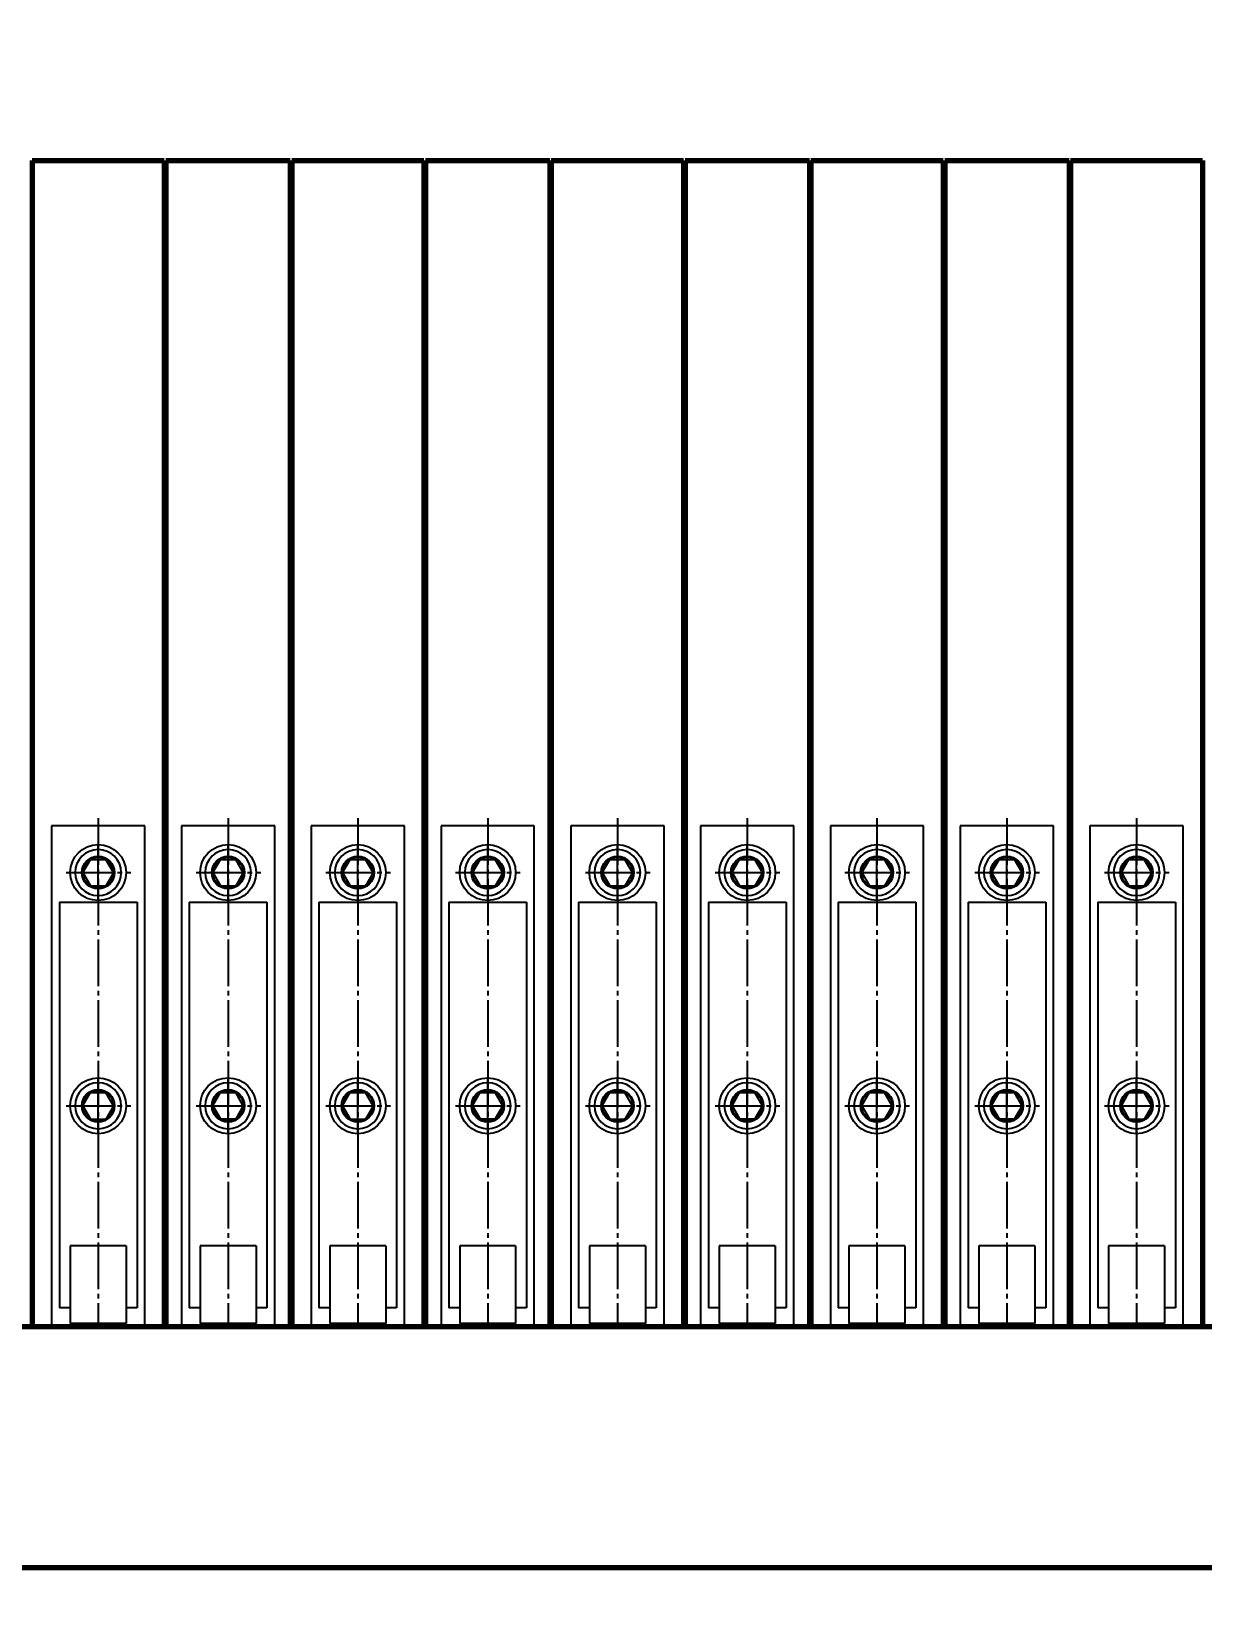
# Model space of a CAD drawing. Header units: millimetres. Extents: x -11880 to 11880, y -8400 to 8400.
# Drawn here: x -2078 to -1325, y 2801 to 3810 of the extents above; entities that cross this region are included whole.
import ezdxf

# ---------------------------------------------------------------- set-up
doc = ezdxf.new("R2010")
doc.units = ezdxf.units.MM
doc.linetypes.add('EB_DASH', pattern=[6, 3, -3])
doc.linetypes.add('EB_DASHDOT', pattern=[39, 30, -3, 3, -3])
for name, color, linetype, lineweight in [('CAXA0', 7, 'Continuous', 70), ('CAXA2', 6, 'EB_DASH', 25), ('CAXA4', 3, 'Continuous', 25)]:
    doc.layers.add(name, color=color, linetype=linetype, lineweight=lineweight)
doc.styles.add('标准', font='', dxfattribs={"width": 0.667})
doc.styles.get('标准').set_extended_font_data('FangSong_GB2312')
doc.dimstyles.new('标准', dxfattribs={"dimscale": 40, "dimtxt": 3.5, "dimasz": 3, "dimexe": 2, "dimexo": 0, "dimtad": 1, "dimdec": 1, "dimzin": 12, "dimdsep": 46, "dimtxsty": '标准', "dimcen": 0, "dimdle": 4, "dimaunit": 1, "dimazin": 2, "dimtfac": 1, "dimtdec": 3, "dimtmove": 0, "dimatfit": 3, "dimfxl": 0, "dimtolj": 1, "dimtzin": 0, "dimarcsym": 0})

# ---------------------------------------------------------------- blocks, each defined once
blk = doc.blocks.new('CAXBLOCK182', base_point=(-2077.6, 3351.7))
at = {"layer": 'CAXA0', "linetype": 'Continuous', "lineweight": 70}
for p, q in [((-2077.6, 3726.7), (-1992.6, 3726.7)), ((-2077.6, 3726.7), (-2077.6, 2976.7)), ((-1992.6, 3726.7), (-1992.6, 2976.7)), ((-2077.6, 2976.7), (-1992.6, 2976.7))]:
    blk.add_line(p, q, dxfattribs=at)
at = {"layer": 'CAXA2', "color": 6, "linetype": 'Continuous', "lineweight": 25}
for p, q in [((-2065.1, 3298.7), (-2065.1, 2976.7)), ((-2005.1, 3298.7), (-2065.1, 3298.7)), ((-2005.1, 2976.7), (-2005.1, 3298.7)), ((-2035.1, 3250.8), (-2035.1, 3286.5)), ((-2044.9, 3268.7), (-2040, 3277.2)), ((-2044.9, 3268.7), (-2040, 3260.2)), ((-2040, 3277.2), (-2030.2, 3277.2)), ((-2025.3, 3268.7), (-2030.2, 3277.2)), ((-2025.3, 3268.7), (-2030.2, 3277.2)), ((-2025.3, 3268.7), (-2030.2, 3260.2)), ((-2040, 3260.2), (-2030.2, 3260.2)), ((-2060.1, 3249.7), (-2060.1, 2988.7)), ((-2060.1, 3249.7), (-2010.1, 3249.7)), ((-2010.1, 3249.7), (-2010.1, 2988.7)), ((-2044.9, 3118.7), (-2040, 3127.2)), ((-2040, 3127.2), (-2030.2, 3127.2)), ((-2035.1, 3100.8), (-2035.1, 3136.5)), ((-2025.3, 3118.7), (-2030.2, 3127.2)), ((-2025.3, 3118.7), (-2030.2, 3127.2)), ((-2044.9, 3118.7), (-2040, 3110.2)), ((-2025.3, 3118.7), (-2030.2, 3110.2)), ((-2040, 3110.2), (-2030.2, 3110.2)), ((-2053.1, 3028.7), (-2053.1, 2978.7)), ((-2017.1, 3028.7), (-2053.1, 3028.7)), ((-2017.1, 3028.7), (-2017.1, 2978.7)), ((-2053.1, 2988.7), (-2060.1, 2988.7)), ((-2010.1, 2988.7), (-2017.1, 2988.7)), ((-2017.1, 2978.7), (-2053.1, 2978.7))]:
    blk.add_line(p, q, dxfattribs=at)
at = {"layer": 'CAXA2', "color": 6, "linetype": 'EB_DASHDOT', "lineweight": 25}
for p, q in [((-2035.1, 3303.7), (-2035.1, 2976.7)), ((-2055.7, 3268.7), (-2014.1, 3268.7)), ((-2055.7, 3118.7), (-2014.1, 3118.7))]:
    blk.add_line(p, q, dxfattribs=at)
at = {"layer": 'CAXA2', "color": 6, "linetype": 'Continuous', "lineweight": 25}
for centre, radius in [((-2035.1, 3268.7), 18), ((-2035.1, 3268.7), 10.5), ((-2035.1, 3268.7), 9.81), ((-2035.1, 3118.7), 18), ((-2035.1, 3118.7), 18), ((-2035.1, 3118.7), 10.5), ((-2035.1, 3118.7), 10.5), ((-2035.1, 3118.7), 9.81)]:
    blk.add_circle(centre, radius, dxfattribs=at)
for centre, start, end in [((-2035.1, 3268.7), 0, 180), ((-2035.1, 3268.7), 180, 0), ((-2035.1, 3118.7), 0, 180), ((-2035.1, 3118.7), 180, 0)]:
    blk.add_arc(centre, 14.8, start, end, dxfattribs=at)
blk = doc.blocks.new('CAXBLOCK183', base_point=(-1806.8, 3358.4))
at = {"layer": 'CAXA0', "linetype": 'Continuous', "lineweight": 70}
for p, q in [((-1991.6, 3726.7), (-1911.6, 3726.7)), ((-1991.6, 3726.7), (-1991.6, 2976.7)), ((-1911.6, 3726.7), (-1911.6, 2976.7)), ((-1991.6, 2976.7), (-1911.6, 2976.7))]:
    blk.add_line(p, q, dxfattribs=at)
at = {"layer": 'CAXA2', "color": 6, "linetype": 'Continuous', "lineweight": 25}
for p, q in [((-1981.6, 3298.7), (-1981.6, 2976.7)), ((-1921.6, 3298.7), (-1981.6, 3298.7)), ((-1921.6, 2976.7), (-1921.6, 3298.7)), ((-1951.6, 3250.8), (-1951.6, 3286.5)), ((-1961.4, 3268.7), (-1956.5, 3277.2)), ((-1961.4, 3268.7), (-1956.5, 3260.2)), ((-1956.5, 3277.2), (-1946.7, 3277.2)), ((-1941.8, 3268.7), (-1946.7, 3277.2)), ((-1941.8, 3268.7), (-1946.7, 3277.2)), ((-1941.8, 3268.7), (-1946.7, 3260.2)), ((-1956.5, 3260.2), (-1946.7, 3260.2)), ((-1976.6, 3249.7), (-1976.6, 2988.7)), ((-1976.6, 3249.7), (-1926.6, 3249.7)), ((-1926.6, 3249.7), (-1926.6, 2988.7)), ((-1961.4, 3118.7), (-1956.5, 3127.2)), ((-1956.5, 3127.2), (-1946.7, 3127.2)), ((-1951.6, 3100.8), (-1951.6, 3136.5)), ((-1941.8, 3118.7), (-1946.7, 3127.2)), ((-1941.8, 3118.7), (-1946.7, 3127.2)), ((-1961.4, 3118.7), (-1956.5, 3110.2)), ((-1941.8, 3118.7), (-1946.7, 3110.2)), ((-1956.5, 3110.2), (-1946.7, 3110.2)), ((-1969.6, 3028.7), (-1969.6, 2978.7)), ((-1933.6, 3028.7), (-1969.6, 3028.7)), ((-1933.6, 3028.7), (-1933.6, 2978.7)), ((-1969.6, 2988.7), (-1976.6, 2988.7)), ((-1926.6, 2988.7), (-1933.6, 2988.7)), ((-1933.6, 2978.7), (-1969.6, 2978.7))]:
    blk.add_line(p, q, dxfattribs=at)
at = {"layer": 'CAXA2', "color": 6, "linetype": 'EB_DASHDOT', "lineweight": 25}
for p, q in [((-1951.6, 3303.7), (-1951.6, 2976.7)), ((-1972.2, 3268.7), (-1930.6, 3268.7)), ((-1972.2, 3118.7), (-1930.6, 3118.7))]:
    blk.add_line(p, q, dxfattribs=at)
at = {"layer": 'CAXA2', "color": 6, "linetype": 'Continuous', "lineweight": 25}
for centre, radius in [((-1951.6, 3268.7), 18), ((-1951.6, 3268.7), 10.5), ((-1951.6, 3268.7), 9.81), ((-1951.6, 3118.7), 18), ((-1951.6, 3118.7), 18), ((-1951.6, 3118.7), 10.5), ((-1951.6, 3118.7), 10.5), ((-1951.6, 3118.7), 9.81)]:
    blk.add_circle(centre, radius, dxfattribs=at)
for centre, start, end in [((-1951.6, 3268.7), 0, 180), ((-1951.6, 3268.7), 180, 0), ((-1951.6, 3118.7), 0, 180), ((-1951.6, 3118.7), 180, 0)]:
    blk.add_arc(centre, 14.8, start, end, dxfattribs=at)
blk = doc.blocks.new('CAXBLOCK184', base_point=(-1910.6, 3351.7))
at = {"layer": 'CAXA0', "linetype": 'Continuous', "lineweight": 70}
for p, q in [((-1910.6, 3726.7), (-1825.6, 3726.7)), ((-1910.6, 3726.7), (-1910.6, 2976.7)), ((-1825.6, 3726.7), (-1825.6, 2976.7)), ((-1910.6, 2976.7), (-1825.6, 2976.7))]:
    blk.add_line(p, q, dxfattribs=at)
at = {"layer": 'CAXA2', "color": 6, "linetype": 'Continuous', "lineweight": 25}
for p, q in [((-1898.1, 3298.7), (-1898.1, 2976.7)), ((-1838.1, 3298.7), (-1898.1, 3298.7)), ((-1838.1, 2976.7), (-1838.1, 3298.7)), ((-1868.1, 3250.8), (-1868.1, 3286.5)), ((-1877.9, 3268.7), (-1873, 3277.2)), ((-1877.9, 3268.7), (-1873, 3260.2)), ((-1873, 3277.2), (-1863.2, 3277.2)), ((-1858.3, 3268.7), (-1863.2, 3277.2)), ((-1858.3, 3268.7), (-1863.2, 3277.2)), ((-1858.3, 3268.7), (-1863.2, 3260.2)), ((-1873, 3260.2), (-1863.2, 3260.2)), ((-1893.1, 3249.7), (-1893.1, 2988.7)), ((-1893.1, 3249.7), (-1843.1, 3249.7)), ((-1843.1, 3249.7), (-1843.1, 2988.7)), ((-1877.9, 3118.7), (-1873, 3127.2)), ((-1873, 3127.2), (-1863.2, 3127.2)), ((-1868.1, 3100.8), (-1868.1, 3136.5)), ((-1858.3, 3118.7), (-1863.2, 3127.2)), ((-1858.3, 3118.7), (-1863.2, 3127.2)), ((-1877.9, 3118.7), (-1873, 3110.2)), ((-1858.3, 3118.7), (-1863.2, 3110.2)), ((-1873, 3110.2), (-1863.2, 3110.2)), ((-1886.1, 3028.7), (-1886.1, 2978.7)), ((-1850.1, 3028.7), (-1886.1, 3028.7)), ((-1850.1, 3028.7), (-1850.1, 2978.7)), ((-1886.1, 2988.7), (-1893.1, 2988.7)), ((-1843.1, 2988.7), (-1850.1, 2988.7)), ((-1850.1, 2978.7), (-1886.1, 2978.7))]:
    blk.add_line(p, q, dxfattribs=at)
at = {"layer": 'CAXA2', "color": 6, "linetype": 'EB_DASHDOT', "lineweight": 25}
for p, q in [((-1868.1, 3303.7), (-1868.1, 2976.7)), ((-1888.7, 3268.7), (-1847.1, 3268.7)), ((-1888.7, 3118.7), (-1847.1, 3118.7))]:
    blk.add_line(p, q, dxfattribs=at)
at = {"layer": 'CAXA2', "color": 6, "linetype": 'Continuous', "lineweight": 25}
for centre, radius in [((-1868.1, 3268.7), 18), ((-1868.1, 3268.7), 10.5), ((-1868.1, 3268.7), 9.81), ((-1868.1, 3118.7), 18), ((-1868.1, 3118.7), 18), ((-1868.1, 3118.7), 10.5), ((-1868.1, 3118.7), 10.5), ((-1868.1, 3118.7), 9.81)]:
    blk.add_circle(centre, radius, dxfattribs=at)
for centre, start, end in [((-1868.1, 3268.7), 0, 180), ((-1868.1, 3268.7), 180, 0), ((-1868.1, 3118.7), 0, 180), ((-1868.1, 3118.7), 180, 0)]:
    blk.add_arc(centre, 14.8, start, end, dxfattribs=at)
blk = doc.blocks.new('CAXBLOCK185', base_point=(-1639.8, 3358.4))
at = {"layer": 'CAXA0', "linetype": 'Continuous', "lineweight": 70}
for p, q in [((-1824.6, 3726.7), (-1744.6, 3726.7)), ((-1824.6, 3726.7), (-1824.6, 2976.7)), ((-1744.6, 3726.7), (-1744.6, 2976.7)), ((-1824.6, 2976.7), (-1744.6, 2976.7))]:
    blk.add_line(p, q, dxfattribs=at)
at = {"layer": 'CAXA2', "color": 6, "linetype": 'Continuous', "lineweight": 25}
for p, q in [((-1814.6, 3298.7), (-1814.6, 2976.7)), ((-1754.6, 3298.7), (-1814.6, 3298.7)), ((-1754.6, 2976.7), (-1754.6, 3298.7)), ((-1784.6, 3250.8), (-1784.6, 3286.5)), ((-1794.4, 3268.7), (-1789.5, 3277.2)), ((-1794.4, 3268.7), (-1789.5, 3260.2)), ((-1789.5, 3277.2), (-1779.7, 3277.2)), ((-1774.8, 3268.7), (-1779.7, 3277.2)), ((-1774.8, 3268.7), (-1779.7, 3277.2)), ((-1774.8, 3268.7), (-1779.7, 3260.2)), ((-1789.5, 3260.2), (-1779.7, 3260.2)), ((-1809.6, 3249.7), (-1809.6, 2988.7)), ((-1809.6, 3249.7), (-1759.6, 3249.7)), ((-1759.6, 3249.7), (-1759.6, 2988.7)), ((-1794.4, 3118.7), (-1789.5, 3127.2)), ((-1789.5, 3127.2), (-1779.7, 3127.2)), ((-1784.6, 3100.8), (-1784.6, 3136.5)), ((-1774.8, 3118.7), (-1779.7, 3127.2)), ((-1774.8, 3118.7), (-1779.7, 3127.2)), ((-1794.4, 3118.7), (-1789.5, 3110.2)), ((-1774.8, 3118.7), (-1779.7, 3110.2)), ((-1789.5, 3110.2), (-1779.7, 3110.2)), ((-1802.6, 3028.7), (-1802.6, 2978.7)), ((-1766.6, 3028.7), (-1802.6, 3028.7)), ((-1766.6, 3028.7), (-1766.6, 2978.7)), ((-1802.6, 2988.7), (-1809.6, 2988.7)), ((-1759.6, 2988.7), (-1766.6, 2988.7)), ((-1766.6, 2978.7), (-1802.6, 2978.7))]:
    blk.add_line(p, q, dxfattribs=at)
at = {"layer": 'CAXA2', "color": 6, "linetype": 'EB_DASHDOT', "lineweight": 25}
for p, q in [((-1784.6, 3303.7), (-1784.6, 2976.7)), ((-1805.2, 3268.7), (-1763.6, 3268.7)), ((-1805.2, 3118.7), (-1763.6, 3118.7))]:
    blk.add_line(p, q, dxfattribs=at)
at = {"layer": 'CAXA2', "color": 6, "linetype": 'Continuous', "lineweight": 25}
for centre, radius in [((-1784.6, 3268.7), 18), ((-1784.6, 3268.7), 10.5), ((-1784.6, 3268.7), 9.81), ((-1784.6, 3118.7), 18), ((-1784.6, 3118.7), 18), ((-1784.6, 3118.7), 10.5), ((-1784.6, 3118.7), 10.5), ((-1784.6, 3118.7), 9.81)]:
    blk.add_circle(centre, radius, dxfattribs=at)
for centre, start, end in [((-1784.6, 3268.7), 0, 180), ((-1784.6, 3268.7), 180, 0), ((-1784.6, 3118.7), 0, 180), ((-1784.6, 3118.7), 180, 0)]:
    blk.add_arc(centre, 14.8, start, end, dxfattribs=at)
blk = doc.blocks.new('CAXBLOCK186', base_point=(-1743.6, 3351.7))
at = {"layer": 'CAXA0', "linetype": 'Continuous', "lineweight": 70}
for p, q in [((-1743.6, 3726.7), (-1658.6, 3726.7)), ((-1743.6, 3726.7), (-1743.6, 2976.7)), ((-1658.6, 3726.7), (-1658.6, 2976.7)), ((-1743.6, 2976.7), (-1658.6, 2976.7))]:
    blk.add_line(p, q, dxfattribs=at)
at = {"layer": 'CAXA2', "color": 6, "linetype": 'Continuous', "lineweight": 25}
for p, q in [((-1731.1, 3298.7), (-1731.1, 2976.7)), ((-1671.1, 3298.7), (-1731.1, 3298.7)), ((-1671.1, 2976.7), (-1671.1, 3298.7)), ((-1701.1, 3250.8), (-1701.1, 3286.5)), ((-1710.9, 3268.7), (-1706, 3277.2)), ((-1710.9, 3268.7), (-1706, 3260.2)), ((-1706, 3277.2), (-1696.2, 3277.2)), ((-1691.3, 3268.7), (-1696.2, 3277.2)), ((-1691.3, 3268.7), (-1696.2, 3277.2)), ((-1691.3, 3268.7), (-1696.2, 3260.2)), ((-1706, 3260.2), (-1696.2, 3260.2)), ((-1726.1, 3249.7), (-1726.1, 2988.7)), ((-1726.1, 3249.7), (-1676.1, 3249.7)), ((-1676.1, 3249.7), (-1676.1, 2988.7)), ((-1710.9, 3118.7), (-1706, 3127.2)), ((-1706, 3127.2), (-1696.2, 3127.2)), ((-1701.1, 3100.8), (-1701.1, 3136.5)), ((-1691.3, 3118.7), (-1696.2, 3127.2)), ((-1691.3, 3118.7), (-1696.2, 3127.2)), ((-1710.9, 3118.7), (-1706, 3110.2)), ((-1691.3, 3118.7), (-1696.2, 3110.2)), ((-1706, 3110.2), (-1696.2, 3110.2)), ((-1719.1, 3028.7), (-1719.1, 2978.7)), ((-1683.1, 3028.7), (-1719.1, 3028.7)), ((-1683.1, 3028.7), (-1683.1, 2978.7)), ((-1719.1, 2988.7), (-1726.1, 2988.7)), ((-1676.1, 2988.7), (-1683.1, 2988.7)), ((-1683.1, 2978.7), (-1719.1, 2978.7))]:
    blk.add_line(p, q, dxfattribs=at)
at = {"layer": 'CAXA2', "color": 6, "linetype": 'EB_DASHDOT', "lineweight": 25}
for p, q in [((-1701.1, 3303.7), (-1701.1, 2976.7)), ((-1721.7, 3268.7), (-1680.1, 3268.7)), ((-1721.7, 3118.7), (-1680.1, 3118.7))]:
    blk.add_line(p, q, dxfattribs=at)
at = {"layer": 'CAXA2', "color": 6, "linetype": 'Continuous', "lineweight": 25}
for centre, radius in [((-1701.1, 3268.7), 18), ((-1701.1, 3268.7), 10.5), ((-1701.1, 3268.7), 9.81), ((-1701.1, 3118.7), 18), ((-1701.1, 3118.7), 18), ((-1701.1, 3118.7), 10.5), ((-1701.1, 3118.7), 10.5), ((-1701.1, 3118.7), 9.81)]:
    blk.add_circle(centre, radius, dxfattribs=at)
for centre, start, end in [((-1701.1, 3268.7), 0, 180), ((-1701.1, 3268.7), 180, 0), ((-1701.1, 3118.7), 0, 180), ((-1701.1, 3118.7), 180, 0)]:
    blk.add_arc(centre, 14.8, start, end, dxfattribs=at)
blk = doc.blocks.new('CAXBLOCK187', base_point=(-1472.8, 3358.4))
at = {"layer": 'CAXA0', "linetype": 'Continuous', "lineweight": 70}
for p, q in [((-1657.6, 3726.7), (-1577.6, 3726.7)), ((-1657.6, 3726.7), (-1657.6, 2976.7)), ((-1577.6, 3726.7), (-1577.6, 2976.7)), ((-1657.6, 2976.7), (-1577.6, 2976.7))]:
    blk.add_line(p, q, dxfattribs=at)
at = {"layer": 'CAXA2', "color": 6, "linetype": 'Continuous', "lineweight": 25}
for p, q in [((-1647.6, 3298.7), (-1647.6, 2976.7)), ((-1587.6, 3298.7), (-1647.6, 3298.7)), ((-1587.6, 2976.7), (-1587.6, 3298.7)), ((-1617.6, 3250.8), (-1617.6, 3286.5)), ((-1627.4, 3268.7), (-1622.5, 3277.2)), ((-1627.4, 3268.7), (-1622.5, 3260.2)), ((-1622.5, 3277.2), (-1612.7, 3277.2)), ((-1607.8, 3268.7), (-1612.7, 3277.2)), ((-1607.8, 3268.7), (-1612.7, 3277.2)), ((-1607.8, 3268.7), (-1612.7, 3260.2)), ((-1622.5, 3260.2), (-1612.7, 3260.2)), ((-1642.6, 3249.7), (-1642.6, 2988.7)), ((-1642.6, 3249.7), (-1592.6, 3249.7)), ((-1592.6, 3249.7), (-1592.6, 2988.7)), ((-1627.4, 3118.7), (-1622.5, 3127.2)), ((-1622.5, 3127.2), (-1612.7, 3127.2)), ((-1617.6, 3100.8), (-1617.6, 3136.5)), ((-1607.8, 3118.7), (-1612.7, 3127.2)), ((-1607.8, 3118.7), (-1612.7, 3127.2)), ((-1627.4, 3118.7), (-1622.5, 3110.2)), ((-1607.8, 3118.7), (-1612.7, 3110.2)), ((-1622.5, 3110.2), (-1612.7, 3110.2)), ((-1635.6, 3028.7), (-1635.6, 2978.7)), ((-1599.6, 3028.7), (-1635.6, 3028.7)), ((-1599.6, 3028.7), (-1599.6, 2978.7)), ((-1635.6, 2988.7), (-1642.6, 2988.7)), ((-1592.6, 2988.7), (-1599.6, 2988.7)), ((-1599.6, 2978.7), (-1635.6, 2978.7))]:
    blk.add_line(p, q, dxfattribs=at)
at = {"layer": 'CAXA2', "color": 6, "linetype": 'EB_DASHDOT', "lineweight": 25}
for p, q in [((-1617.6, 3303.7), (-1617.6, 2976.7)), ((-1638.2, 3268.7), (-1596.6, 3268.7)), ((-1638.2, 3118.7), (-1596.6, 3118.7))]:
    blk.add_line(p, q, dxfattribs=at)
at = {"layer": 'CAXA2', "color": 6, "linetype": 'Continuous', "lineweight": 25}
for centre, radius in [((-1617.6, 3268.7), 18), ((-1617.6, 3268.7), 10.5), ((-1617.6, 3268.7), 9.81), ((-1617.6, 3118.7), 18), ((-1617.6, 3118.7), 18), ((-1617.6, 3118.7), 10.5), ((-1617.6, 3118.7), 10.5), ((-1617.6, 3118.7), 9.81)]:
    blk.add_circle(centre, radius, dxfattribs=at)
for centre, start, end in [((-1617.6, 3268.7), 0, 180), ((-1617.6, 3268.7), 180, 0), ((-1617.6, 3118.7), 0, 180), ((-1617.6, 3118.7), 180, 0)]:
    blk.add_arc(centre, 14.8, start, end, dxfattribs=at)
blk = doc.blocks.new('CAXBLOCK188', base_point=(-1576.6, 3351.7))
at = {"layer": 'CAXA0', "linetype": 'Continuous', "lineweight": 70}
for p, q in [((-1576.6, 3726.7), (-1491.6, 3726.7)), ((-1576.6, 3726.7), (-1576.6, 2976.7)), ((-1491.6, 3726.7), (-1491.6, 2976.7)), ((-1576.6, 2976.7), (-1491.6, 2976.7))]:
    blk.add_line(p, q, dxfattribs=at)
at = {"layer": 'CAXA2', "color": 6, "linetype": 'Continuous', "lineweight": 25}
for p, q in [((-1564.1, 3298.7), (-1564.1, 2976.7)), ((-1504.1, 3298.7), (-1564.1, 3298.7)), ((-1504.1, 2976.7), (-1504.1, 3298.7)), ((-1534.1, 3250.8), (-1534.1, 3286.5)), ((-1543.9, 3268.7), (-1539, 3277.2)), ((-1543.9, 3268.7), (-1539, 3260.2)), ((-1539, 3277.2), (-1529.2, 3277.2)), ((-1524.3, 3268.7), (-1529.2, 3277.2)), ((-1524.3, 3268.7), (-1529.2, 3277.2)), ((-1524.3, 3268.7), (-1529.2, 3260.2)), ((-1539, 3260.2), (-1529.2, 3260.2)), ((-1559.1, 3249.7), (-1559.1, 2988.7)), ((-1559.1, 3249.7), (-1509.1, 3249.7)), ((-1509.1, 3249.7), (-1509.1, 2988.7)), ((-1543.9, 3118.7), (-1539, 3127.2)), ((-1539, 3127.2), (-1529.2, 3127.2)), ((-1534.1, 3100.8), (-1534.1, 3136.5)), ((-1524.3, 3118.7), (-1529.2, 3127.2)), ((-1524.3, 3118.7), (-1529.2, 3127.2)), ((-1543.9, 3118.7), (-1539, 3110.2)), ((-1524.3, 3118.7), (-1529.2, 3110.2)), ((-1539, 3110.2), (-1529.2, 3110.2)), ((-1552.1, 3028.7), (-1552.1, 2978.7)), ((-1516.1, 3028.7), (-1552.1, 3028.7)), ((-1516.1, 3028.7), (-1516.1, 2978.7)), ((-1552.1, 2988.7), (-1559.1, 2988.7)), ((-1509.1, 2988.7), (-1516.1, 2988.7)), ((-1516.1, 2978.7), (-1552.1, 2978.7))]:
    blk.add_line(p, q, dxfattribs=at)
at = {"layer": 'CAXA2', "color": 6, "linetype": 'EB_DASHDOT', "lineweight": 25}
for p, q in [((-1534.1, 3303.7), (-1534.1, 2976.7)), ((-1554.7, 3268.7), (-1513.1, 3268.7)), ((-1554.7, 3118.7), (-1513.1, 3118.7))]:
    blk.add_line(p, q, dxfattribs=at)
at = {"layer": 'CAXA2', "color": 6, "linetype": 'Continuous', "lineweight": 25}
for centre, radius in [((-1534.1, 3268.7), 18), ((-1534.1, 3268.7), 10.5), ((-1534.1, 3268.7), 9.81), ((-1534.1, 3118.7), 18), ((-1534.1, 3118.7), 18), ((-1534.1, 3118.7), 10.5), ((-1534.1, 3118.7), 10.5), ((-1534.1, 3118.7), 9.81)]:
    blk.add_circle(centre, radius, dxfattribs=at)
for centre, start, end in [((-1534.1, 3268.7), 0, 180), ((-1534.1, 3268.7), 180, 0), ((-1534.1, 3118.7), 0, 180), ((-1534.1, 3118.7), 180, 0)]:
    blk.add_arc(centre, 14.8, start, end, dxfattribs=at)
blk = doc.blocks.new('CAXBLOCK189', base_point=(-1305.8, 3358.4))
at = {"layer": 'CAXA0', "linetype": 'Continuous', "lineweight": 70}
for p, q in [((-1490.6, 3726.7), (-1410.6, 3726.7)), ((-1490.6, 3726.7), (-1490.6, 2976.7)), ((-1410.6, 3726.7), (-1410.6, 2976.7)), ((-1490.6, 2976.7), (-1410.6, 2976.7))]:
    blk.add_line(p, q, dxfattribs=at)
at = {"layer": 'CAXA2', "color": 6, "linetype": 'Continuous', "lineweight": 25}
for p, q in [((-1480.6, 3298.7), (-1480.6, 2976.7)), ((-1420.6, 3298.7), (-1480.6, 3298.7)), ((-1420.6, 2976.7), (-1420.6, 3298.7)), ((-1450.6, 3250.8), (-1450.6, 3286.5)), ((-1460.4, 3268.7), (-1455.5, 3277.2)), ((-1460.4, 3268.7), (-1455.5, 3260.2)), ((-1455.5, 3277.2), (-1445.7, 3277.2)), ((-1440.8, 3268.7), (-1445.7, 3277.2)), ((-1440.8, 3268.7), (-1445.7, 3277.2)), ((-1440.8, 3268.7), (-1445.7, 3260.2)), ((-1455.5, 3260.2), (-1445.7, 3260.2)), ((-1475.6, 3249.7), (-1475.6, 2988.7)), ((-1475.6, 3249.7), (-1425.6, 3249.7)), ((-1425.6, 3249.7), (-1425.6, 2988.7)), ((-1460.4, 3118.7), (-1455.5, 3127.2)), ((-1455.5, 3127.2), (-1445.7, 3127.2)), ((-1450.6, 3100.8), (-1450.6, 3136.5)), ((-1440.8, 3118.7), (-1445.7, 3127.2)), ((-1440.8, 3118.7), (-1445.7, 3127.2)), ((-1460.4, 3118.7), (-1455.5, 3110.2)), ((-1440.8, 3118.7), (-1445.7, 3110.2)), ((-1455.5, 3110.2), (-1445.7, 3110.2)), ((-1468.6, 3028.7), (-1468.6, 2978.7)), ((-1432.6, 3028.7), (-1468.6, 3028.7)), ((-1432.6, 3028.7), (-1432.6, 2978.7)), ((-1468.6, 2988.7), (-1475.6, 2988.7)), ((-1425.6, 2988.7), (-1432.6, 2988.7)), ((-1432.6, 2978.7), (-1468.6, 2978.7))]:
    blk.add_line(p, q, dxfattribs=at)
at = {"layer": 'CAXA2', "color": 6, "linetype": 'EB_DASHDOT', "lineweight": 25}
for p, q in [((-1450.6, 3303.7), (-1450.6, 2976.7)), ((-1471.2, 3268.7), (-1429.6, 3268.7)), ((-1471.2, 3118.7), (-1429.6, 3118.7))]:
    blk.add_line(p, q, dxfattribs=at)
at = {"layer": 'CAXA2', "color": 6, "linetype": 'Continuous', "lineweight": 25}
for centre, radius in [((-1450.6, 3268.7), 18), ((-1450.6, 3268.7), 10.5), ((-1450.6, 3268.7), 9.81), ((-1450.6, 3118.7), 18), ((-1450.6, 3118.7), 18), ((-1450.6, 3118.7), 10.5), ((-1450.6, 3118.7), 10.5), ((-1450.6, 3118.7), 9.81)]:
    blk.add_circle(centre, radius, dxfattribs=at)
for centre, start, end in [((-1450.6, 3268.7), 0, 180), ((-1450.6, 3268.7), 180, 0), ((-1450.6, 3118.7), 0, 180), ((-1450.6, 3118.7), 180, 0)]:
    blk.add_arc(centre, 14.8, start, end, dxfattribs=at)
blk = doc.blocks.new('CAXBLOCK190', base_point=(-1409.6, 3351.7))
at = {"layer": 'CAXA0', "linetype": 'Continuous', "lineweight": 70}
for p, q in [((-1409.6, 3726.7), (-1324.6, 3726.7)), ((-1409.6, 3726.7), (-1409.6, 2976.7)), ((-1324.6, 3726.7), (-1324.6, 2976.7)), ((-1409.6, 2976.7), (-1324.6, 2976.7))]:
    blk.add_line(p, q, dxfattribs=at)
at = {"layer": 'CAXA2', "color": 6, "linetype": 'Continuous', "lineweight": 25}
for p, q in [((-1397.1, 3298.7), (-1397.1, 2976.7)), ((-1337.1, 3298.7), (-1397.1, 3298.7)), ((-1337.1, 2976.7), (-1337.1, 3298.7)), ((-1367.1, 3250.8), (-1367.1, 3286.5)), ((-1376.9, 3268.7), (-1372, 3277.2)), ((-1376.9, 3268.7), (-1372, 3260.2)), ((-1372, 3277.2), (-1362.2, 3277.2)), ((-1357.3, 3268.7), (-1362.2, 3277.2)), ((-1357.3, 3268.7), (-1362.2, 3277.2)), ((-1357.3, 3268.7), (-1362.2, 3260.2)), ((-1372, 3260.2), (-1362.2, 3260.2)), ((-1392.1, 3249.7), (-1392.1, 2988.7)), ((-1392.1, 3249.7), (-1342.1, 3249.7)), ((-1342.1, 3249.7), (-1342.1, 2988.7)), ((-1376.9, 3118.7), (-1372, 3127.2)), ((-1372, 3127.2), (-1362.2, 3127.2)), ((-1367.1, 3100.8), (-1367.1, 3136.5)), ((-1357.3, 3118.7), (-1362.2, 3127.2)), ((-1357.3, 3118.7), (-1362.2, 3127.2)), ((-1376.9, 3118.7), (-1372, 3110.2)), ((-1357.3, 3118.7), (-1362.2, 3110.2)), ((-1372, 3110.2), (-1362.2, 3110.2)), ((-1385.1, 3028.7), (-1385.1, 2978.7)), ((-1349.1, 3028.7), (-1385.1, 3028.7)), ((-1349.1, 3028.7), (-1349.1, 2978.7)), ((-1385.1, 2988.7), (-1392.1, 2988.7)), ((-1342.1, 2988.7), (-1349.1, 2988.7)), ((-1349.1, 2978.7), (-1385.1, 2978.7))]:
    blk.add_line(p, q, dxfattribs=at)
at = {"layer": 'CAXA2', "color": 6, "linetype": 'EB_DASHDOT', "lineweight": 25}
for p, q in [((-1367.1, 3303.7), (-1367.1, 2976.7)), ((-1387.7, 3268.7), (-1346.1, 3268.7)), ((-1387.7, 3118.7), (-1346.1, 3118.7))]:
    blk.add_line(p, q, dxfattribs=at)
at = {"layer": 'CAXA2', "color": 6, "linetype": 'Continuous', "lineweight": 25}
for centre, radius in [((-1367.1, 3268.7), 18), ((-1367.1, 3268.7), 10.5), ((-1367.1, 3268.7), 9.81), ((-1367.1, 3118.7), 18), ((-1367.1, 3118.7), 18), ((-1367.1, 3118.7), 10.5), ((-1367.1, 3118.7), 10.5), ((-1367.1, 3118.7), 9.81)]:
    blk.add_circle(centre, radius, dxfattribs=at)
for centre, start, end in [((-1367.1, 3268.7), 0, 180), ((-1367.1, 3268.7), 180, 0), ((-1367.1, 3118.7), 0, 180), ((-1367.1, 3118.7), 180, 0)]:
    blk.add_arc(centre, 14.8, start, end, dxfattribs=at)
blk = doc.blocks.new('*D433')
at = {"layer": 'CAXA4', "linetype": 'Continuous', "lineweight": 25}
for points in [[(-9267.6, 4601.7), (-9147.6, 4616.7), (-9147.6, 4586.7)], [(2772.4, 4601.7), (2652.4, 4616.7), (2652.4, 4586.7)]]:
    blk.add_hatch(color=0, dxfattribs=at).paths.add_polyline_path(points, flags=0)
at = {"layer": 'CAXA4', "color": 0, "linetype": 'Continuous', "lineweight": 25}
for p, q in [((-9267.6, 2336.7), (-9267.6, 4681.7)), ((2772.4, 3326.7), (2772.4, 4681.7)), ((2772.4, 4601.7), (-9267.6, 4601.7))]:
    blk.add_line(p, q, dxfattribs=at)
at = {"layer": 'CAXA4', "color": 0, "linetype": 'Continuous', "lineweight": 25, "insert": (-3435.5, 4818.5), "char_height": 140, "attachment_point": 1, "style": '标准'}
blk.add_mtext('\\fFangSong_GB2312|b0|i0|p34;12040', dxfattribs=at)

msp = doc.modelspace()

# ---------------------------------------------------------------- linework, layer by layer
at = {"layer": 'CAXA0', "linetype": 'Continuous', "lineweight": 70}
for p, q in [((-1992.62, 3726.67), (-1992.62, 2976.67)), ((-1991.62, 3726.67), (-1991.62, 2976.67)), ((-1825.62, 3726.67), (-1825.62, 2976.67)), ((-1824.62, 3726.67), (-1824.62, 2976.67)), ((-1658.62, 3726.67), (-1658.62, 2976.67)), ((-1657.62, 3726.67), (-1657.62, 2976.67)), ((-1491.62, 3726.67), (-1491.62, 2976.67)), ((-1490.62, 3726.67), (-1490.62, 2976.67)), ((-6100.72, 2821.63), (666.24, 2821.63))]:
    msp.add_line(p, q, dxfattribs=at)
at = {"layer": 'CAXA0'}
msp.add_line((-6075.72, 2976.67), (755.16, 2976.67), dxfattribs=at)

# ---------------------------------------------------------------- block references
at = {"layer": 'CAXA0', "linetype": 'Continuous', "lineweight": 70}
for name, p in [('CAXBLOCK182', (-2077.62, 3351.67)), ('CAXBLOCK183', (-1806.76, 3358.38)), ('CAXBLOCK184', (-1910.62, 3351.67)), ('CAXBLOCK185', (-1639.76, 3358.38)), ('CAXBLOCK186', (-1743.62, 3351.67)), ('CAXBLOCK187', (-1472.76, 3358.38)), ('CAXBLOCK188', (-1576.62, 3351.67)), ('CAXBLOCK189', (-1305.76, 3358.38)), ('CAXBLOCK190', (-1409.62, 3351.67))]:
    msp.add_blockref(name, p, dxfattribs=at)

# ---------------------------------------------------------------- dimensions: what is measured, and where the dimension line sits
at = {"layer": 'CAXA4', "linetype": 'Continuous', "lineweight": 70}
dim = msp.add_linear_dim(base=(-3247.62, 4601.67), p1=(2772.38, 3326.67), p2=(-9267.62, 2336.67), text='\\fFangSong_GB2312;12040', dimstyle='标准', dxfattribs=at)
dim.commit()
dim.dimension.update_dxf_attribs({"geometry": '*D433', "text_midpoint": (-3247.62, 4722.57)})

doc.saveas('drawing.dxf')
